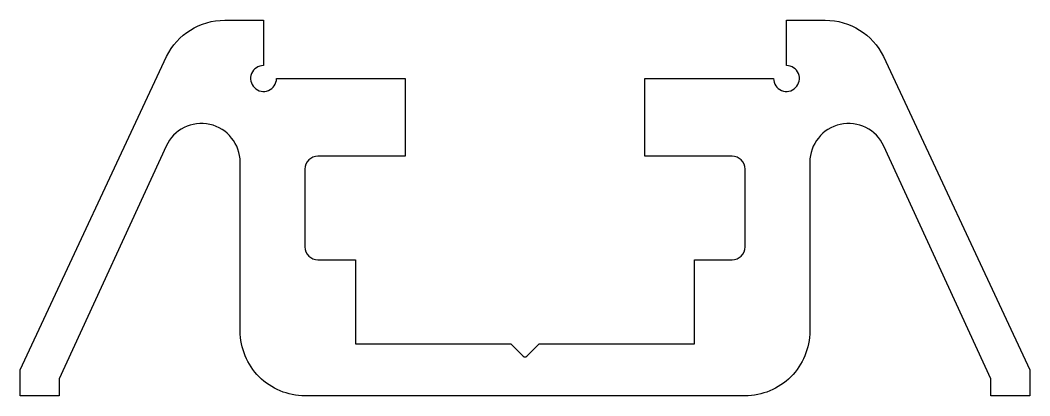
# Model space of a CAD drawing. Extents: x 118.1 to 196.1, y 216.7 to 245.7.
import ezdxf

# ---------------------------------------------------------------- set-up
doc = ezdxf.new("R2010")
doc.units = 0
doc.layers.get('0').update_dxf_attribs({"linetype": 'CONTINUOUS'})

msp = doc.modelspace()

# ---------------------------------------------------------------- linework, layer by layer
msp.add_lwpolyline([(196.107, 218.67), (196.107, 216.67), (193.107, 216.67), (193.107, 217.978), (184.832, 235.949, 0.804564), (179.107, 234.694), (179.107, 221.67, -0.414214), (174.107, 216.67), (140.107, 216.67, -0.414214), (135.107, 221.67), (135.107, 234.694, 0.804564), (129.382, 235.949), (121.107, 217.978), (121.107, 216.67), (118.107, 216.67), (118.107, 218.67), (129.412, 242.861, -0.286796), (133.907, 245.67), (136.907, 245.67), (136.907, 242.17, 2.414214), (137.907, 241.17), (147.857, 241.17), (147.857, 235.17), (141.107, 235.17, 0.414214), (140.107, 234.17), (140.107, 228.17, 0.414214), (141.107, 227.17), (144.007, 227.17), (144.007, 220.67), (156.024, 220.67), (156.965, 219.729, 0.414214), (157.248, 219.729), (158.19, 220.67), (170.207, 220.67), (170.207, 227.17), (173.107, 227.17, 0.414214), (174.107, 228.17), (174.107, 234.17, 0.414214), (173.107, 235.17), (166.357, 235.17), (166.357, 241.17), (176.307, 241.17, 2.414214), (177.307, 242.17), (177.307, 245.67), (180.307, 245.67, -0.286796), (184.801, 242.861)], format="xyb", close=True)

doc.saveas('drawing.dxf')
